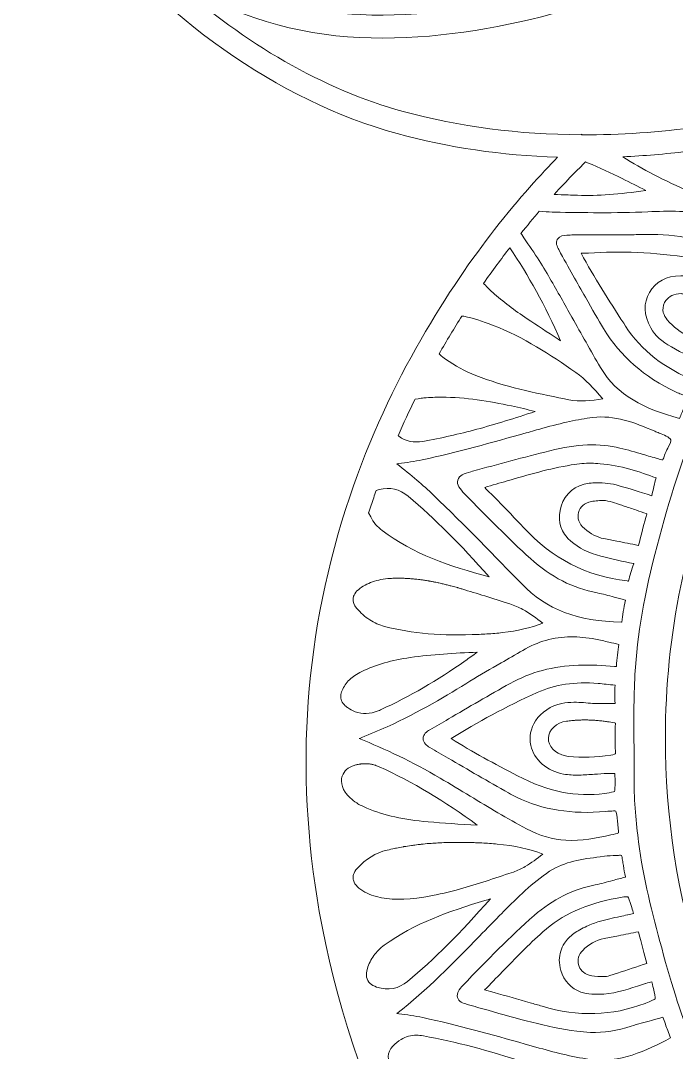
# Model space of a CAD drawing. Extents: x 126 to 8914, y -5970 to -48.
# Drawn here: x 6166 to 6618, y -1812 to -1100 of the extents above; entities that cross this region are included whole.
import ezdxf

# ---------------------------------------------------------------- set-up
doc = ezdxf.new("R2010")
doc.units = 0
doc.header["$MEASUREMENT"] = 0
doc.layers.add('Layer 1', color=7, linetype='Continuous')

# ---------------------------------------------------------------- blocks, each defined once
blk = doc.blocks.new('block 6')
at = {"layer": 'Layer 1', "lineweight": 0}
for points, knots in [([(8858.21, -1015.29), (8804.98, -1065.04), (8743.32, -1092.86), (8679.92, -1095.7), (8596.38, -1099.43), (8514.39, -1071.01), (8452.29, -1045.84), (8430.15, -1036.87), (8407.8, -1027.16), (8386.17, -1017.79), (8377.96, -1014.23), (8369.71, -1010.65), (8361.4, -1007.09), (8410.2, -1007.99), (8465.96, -1006.76), (8552.78, -924.21), (8608.47, -871.26), (8681.86, -797.66), (8665.5, -711.42), (8662.21, -694.04), (8650.78, -652.65), (8599.78, -612.09), (8605.05, -621.92), (8641.55, -692.43), (8609.23, -747.25), (8593.89, -773.27), (8566.47, -791.29), (8509.72, -803.54), (8495.32, -806.64), (8479.55, -809), (8462.5, -810.6), (8531.63, -734.35), (8573.44, -634.19), (8586.8, -512.56), (8601.6, -377.97), (8577.78, -251.79), (8555.19, -169.65), (8550.53, -152.76), (8545.39, -135.8), (8539.9, -119.21), (8535.8, -106.87), (8530.71, -97.41), (8524.71, -90.84), (8524.71, -90.84), (8528.77, -88.46), (8528.77, -88.46), (8527.91, -86.99), (8507.22, -52.31), (8460.27, -49.9), (8429.9, -48.35), (8395.8, -60.81), (8358.9, -86.96), (8333.41, -105.04), (8306.47, -129.76), (8278.33, -160.89), (8226.61, -191.53), (8186.15, -218.95), (8151.02, -247.11), (8098.71, -289.06), (8041.06, -329.19), (7974.05, -338.54), (7917.14, -346.49), (7865.98, -328.74), (7811.81, -309.95), (7783.84, -300.25), (7754.92, -290.21), (7725.21, -284.09), (7638.29, -266.15), (7574.59, -281.57), (7540, -328.62), (7505.41, -281.57), (7441.71, -266.17), (7354.79, -284.09), (7325.08, -290.21), (7296.16, -300.25), (7268.19, -309.95), (7214.02, -328.74), (7162.86, -346.49), (7105.95, -338.54), (7038.94, -329.19), (6981.29, -289.06), (6928.98, -247.11), (6893.85, -218.95), (6853.4, -191.53), (6801.67, -160.89), (6773.53, -129.76), (6746.59, -105.04), (6721.1, -86.96), (6684.2, -60.81), (6650.1, -48.34), (6619.73, -49.9), (6572.78, -52.31), (6552.09, -86.99), (6551.23, -88.46), (6551.23, -88.46), (6555.29, -90.84), (6555.29, -90.84), (6549.29, -97.41), (6544.2, -106.87), (6540.12, -119.21), (6534.6, -135.81), (6529.45, -152.78), (6524.81, -169.65), (6502.22, -251.79), (6478.4, -377.97), (6493.2, -512.56), (6506.56, -634.19), (6548.37, -734.35), (6617.5, -810.6), (6600.45, -809), (6584.68, -806.64), (6570.28, -803.54), (6513.53, -791.29), (6486.11, -773.27), (6470.77, -747.25), (6438.45, -692.43), (6474.95, -621.92), (6480.22, -612.09), (6429.22, -652.65), (6417.79, -694.04), (6414.5, -711.42), (6398.14, -797.66), (6471.53, -871.26), (6527.22, -924.21), (6614.04, -1006.76), (6669.8, -1007.99), (6718.6, -1007.09), (6710.29, -1010.65), (6702.04, -1014.23), (6693.83, -1017.79), (6672.2, -1027.16), (6649.85, -1036.87), (6627.71, -1045.84), (6565.61, -1071.01), (6483.59, -1099.44), (6400.08, -1095.7), (6336.68, -1092.86), (6275.02, -1065.04), (6221.79, -1015.29), (6221.79, -1015.29), (6165.56, -962.7), (6165.56, -962.7), (6165.56, -962.7), (6209.91, -1025.63), (6209.91, -1025.63), (6259.46, -1095.9), (6344.09, -1155.64), (6425.53, -1177.81), (6460.7, -1187.39), (6497.65, -1192.84), (6536.23, -1194.15), (6525.34, -1205.21), (6509.98, -1221.91), (6492.74, -1244.03), (6462.4, -1282.95), (6420.42, -1346.57), (6392.73, -1428.62), (6361.59, -1520.91), (6354.53, -1617.18), (6371.76, -1714.74), (6393.22, -1836.34), (6452.66, -1960.18), (6548.45, -2082.83), (6548.45, -2082.83), (6557.04, -2093.81), (6557.04, -2093.81), (6557.04, -2093.81), (6562.08, -2080.8), (6562.08, -2080.8), (6562.28, -2080.26), (6583.72, -2026.12), (6646.97, -1966), (6658.24, -1955.3), (6671.32, -1943.97), (6686.37, -1932.46), (6684.61, -1962.41), (6683.28, -2025.33), (6694.68, -2105.3), (6703.93, -2170.25), (6719.74, -2232.83), (6741.65, -2291.3), (6769.05, -2364.39), (6806.12, -2431.24), (6851.85, -2490), (6853.74, -2492.77), (6879.32, -2530.81), (6899.18, -2586.87), (6918.01, -2639.98), (6935.42, -2720.7), (6911.56, -2803.61), (6911.56, -2803.61), (6905.31, -2825.39), (6905.31, -2825.39), (6905.31, -2825.39), (6923.77, -2812.24), (6923.77, -2812.24), (6925.33, -2811.13), (6962.61, -2784.27), (6993.85, -2735.29), (7018.49, -2696.64), (7042.96, -2637.53), (7032.58, -2563.6), (7033.17, -2564.35), (7033.72, -2565.04), (7034.23, -2565.72), (7055.9, -2594.87), (7079.45, -2622.28), (7104.19, -2647.18), (7148.9, -2692.2), (7195.06, -2726.33), (7241.41, -2748.67), (7295.37, -2774.66), (7349.82, -2784.7), (7403.33, -2778.49), (7418.55, -2809.06), (7444.02, -2832.77), (7468.69, -2855.76), (7494.89, -2880.15), (7519.63, -2903.18), (7532.73, -2933.46), (7532.73, -2933.46), (7540, -2950.23), (7540, -2950.23), (7540, -2950.23), (7547.27, -2933.46), (7547.27, -2933.46), (7560.37, -2903.18), (7585.11, -2880.15), (7611.31, -2855.76), (7635.98, -2832.77), (7661.45, -2809.06), (7676.67, -2778.49), (7730.18, -2784.7), (7784.63, -2774.66), (7838.59, -2748.67), (7884.94, -2726.33), (7931.12, -2692.2), (7975.81, -2647.18), (8000.55, -2622.28), (8024.1, -2594.88), (8045.77, -2565.74), (8046.28, -2565.06), (8046.83, -2564.35), (8047.42, -2563.6), (8037.04, -2637.53), (8061.51, -2696.64), (8086.15, -2735.29), (8117.39, -2784.27), (8154.67, -2811.13), (8156.23, -2812.24), (8156.23, -2812.24), (8174.69, -2825.39), (8174.69, -2825.39), (8174.69, -2825.39), (8168.44, -2803.61), (8168.44, -2803.61), (8144.58, -2720.7), (8161.99, -2639.98), (8180.82, -2586.87), (8200.7, -2530.77), (8226.28, -2492.73), (8228.15, -2490), (8273.88, -2431.24), (8310.95, -2364.39), (8338.34, -2291.3), (8360.26, -2232.83), (8376.07, -2170.25), (8385.32, -2105.3), (8396.72, -2025.33), (8395.39, -1962.41), (8393.63, -1932.46), (8408.68, -1943.97), (8421.76, -1955.3), (8433.03, -1966), (8496.28, -2026.12), (8517.72, -2080.26), (8517.92, -2080.8), (8517.92, -2080.8), (8522.94, -2093.84), (8522.94, -2093.84), (8522.94, -2093.84), (8531.55, -2082.83), (8531.55, -2082.83), (8627.34, -1960.18), (8686.78, -1836.34), (8708.24, -1714.74), (8725.47, -1617.18), (8718.41, -1520.91), (8687.27, -1428.62), (8659.58, -1346.57), (8617.6, -1282.95), (8587.26, -1244.03), (8570.02, -1221.91), (8554.66, -1205.21), (8543.77, -1194.15), (8582.35, -1192.84), (8619.3, -1187.39), (8654.47, -1177.81), (8735.91, -1155.64), (8820.54, -1095.9), (8870.09, -1025.63), (8870.09, -1025.63), (8914.44, -962.7), (8914.44, -962.7), (8914.44, -962.7), (8858.21, -1015.29), (8858.21, -1015.29)], [0, 0, 0, 0, 1, 1, 1, 2, 2, 2, 3, 3, 3, 4, 4, 4, 5, 5, 5, 6, 6, 6, 7, 7, 7, 8, 8, 8, 9, 9, 9, 10, 10, 10, 11, 11, 11, 12, 12, 12, 13, 13, 13, 14, 14, 14, 15, 15, 15, 16, 16, 16, 17, 17, 17, 18, 18, 18, 19, 19, 19, 20, 20, 20, 21, 21, 21, 22, 22, 22, 23, 23, 23, 24, 24, 24, 25, 25, 25, 26, 26, 26, 27, 27, 27, 28, 28, 28, 29, 29, 29, 30, 30, 30, 31, 31, 31, 32, 32, 32, 33, 33, 33, 34, 34, 34, 35, 35, 35, 36, 36, 36, 37, 37, 37, 38, 38, 38, 39, 39, 39, 40, 40, 40, 41, 41, 41, 42, 42, 42, 43, 43, 43, 44, 44, 44, 45, 45, 45, 46, 46, 46, 47, 47, 47, 48, 48, 48, 49, 49, 49, 50, 50, 50, 51, 51, 51, 52, 52, 52, 53, 53, 53, 54, 54, 54, 55, 55, 55, 56, 56, 56, 57, 57, 57, 58, 58, 58, 59, 59, 59, 60, 60, 60, 61, 61, 61, 62, 62, 62, 63, 63, 63, 64, 64, 64, 65, 65, 65, 66, 66, 66, 67, 67, 67, 68, 68, 68, 69, 69, 69, 70, 70, 70, 71, 71, 71, 72, 72, 72, 73, 73, 73, 74, 74, 74, 75, 75, 75, 76, 76, 76, 77, 77, 77, 78, 78, 78, 79, 79, 79, 80, 80, 80, 81, 81, 81, 82, 82, 82, 83, 83, 83, 84, 84, 84, 85, 85, 85, 86, 86, 86, 87, 87, 87, 88, 88, 88, 89, 89, 89, 90, 90, 90, 91, 91, 91, 92, 92, 92, 93, 93, 93, 94, 94, 94, 95, 95, 95, 96, 96, 96, 97, 97, 97, 98, 98, 98, 99, 99, 99, 100, 100, 100, 101, 101, 101, 102, 102, 102, 102]), ([(6429.68, -1162.55), (6374.97, -1147.64), (6318.74, -1115.03), (6273.63, -1073.67), (6313.41, -1096.67), (6355.96, -1109.57), (6399.38, -1111.52), (6485.95, -1115.38), (6570.07, -1086.29), (6633.66, -1060.5), (6655.98, -1051.46), (6678.41, -1041.73), (6700.13, -1032.31), (6749.96, -1010.7), (6801.5, -988.33), (6854.32, -973.25), (6945.93, -947.03), (7033.32, -945.94), (7107.03, -970.1), (7182.91, -994.95), (7249.23, -1048.88), (7288.97, -1118.09), (7296.98, -1132), (7303.81, -1146.34), (7309.5, -1161.16), (7310.23, -1163.12), (7310.96, -1165.09), (7311.69, -1167.05), (7323.43, -1199.64), (7329.72, -1234.55), (7330.65, -1272.3), (7322.88, -1254.25), (7314.21, -1238.69), (7304.72, -1225.79), (7295.13, -1212.78), (7285.71, -1200.72), (7276.18, -1189.62), (7275.95, -1189.34), (7275.71, -1189.05), (7275.47, -1188.78), (7235.36, -1142.31), (7193.01, -1112.9), (7126.28, -1101.8), (7106.95, -1098.59), (7085.69, -1096.94), (7062.02, -1096.94), (7000.05, -1096.94), (6921.54, -1108.21), (6817.65, -1131.92), (6817.65, -1131.92), (6817.63, -1131.91), (6817.63, -1131.91), (6817.63, -1131.91), (6817.61, -1131.92), (6817.61, -1131.92), (6786.9, -1138.94), (6753.96, -1147.04), (6718.58, -1156.25), (6660.76, -1171.31), (6605.51, -1178.78), (6553.27, -1178.62), (6553.27, -1178.62), (6553.26, -1178.62), (6553.26, -1178.62), (6553.26, -1178.62), (6552.93, -1178.23), (6552.93, -1178.23), (6552.85, -1178.27), (6552.69, -1178.41), (6552.45, -1178.62), (6509.39, -1178.45), (6468.4, -1173.08), (6429.68, -1162.55)], [0, 0, 0, 0, 1, 1, 1, 2, 2, 2, 3, 3, 3, 4, 4, 4, 5, 5, 5, 6, 6, 6, 7, 7, 7, 8, 8, 8, 9, 9, 9, 10, 10, 10, 11, 11, 11, 12, 12, 12, 13, 13, 13, 14, 14, 14, 15, 15, 15, 16, 16, 16, 17, 17, 17, 18, 18, 18, 19, 19, 19, 20, 20, 20, 21, 21, 21, 22, 22, 22, 23, 23, 23, 24, 24, 24, 24]), ([(6688.21, -1911.26), (6688.21, -1911.26), (6687.87, -1910.77), (6687.87, -1910.77), (6683.09, -1903.94), (6678.27, -1896.12), (6672.66, -1886.19), (6669.1, -1879.87), (6665.4, -1873.51), (6661.82, -1867.35), (6650.56, -1848.02), (6638.93, -1828.03), (6630.18, -1807.03), (6622.21, -1787.95), (6615.41, -1767.25), (6608.09, -1739.88), (6601.79, -1716.29), (6595.27, -1691.91), (6592.15, -1666.68), (6590.59, -1653.99), (6589, -1638.99), (6589.08, -1623.97), (6589.13, -1616.14), (6589.07, -1608.17), (6589, -1600.48), (6588.88, -1584.3), (6588.73, -1567.59), (6589.65, -1551.2), (6591.17, -1523.8), (6596.06, -1495.53), (6605.02, -1462.24), (6613.66, -1430.11), (6621.86, -1401.25), (6634.66, -1373.66), (6640.46, -1361.09), (6647.46, -1348.84), (6654.24, -1337), (6657.7, -1330.92), (6661.28, -1324.63), (6664.68, -1318.36), (6685.39, -1280.17), (6712.46, -1244.99), (6747.44, -1210.87), (6747.44, -1210.87), (6751.1, -1207.29), (6751.1, -1207.29), (6764.63, -1194.05), (6778.56, -1180.44), (6793.43, -1168.33), (6784.7, -1184.05), (6777.28, -1200.89), (6771.3, -1218.54), (6771.3, -1218.54), (6766.94, -1222.83), (6766.94, -1222.83), (6718.06, -1270.91), (6679.63, -1327.1), (6652.72, -1389.85), (6624.89, -1454.72), (6610.74, -1523.63), (6610.66, -1594.66), (6610.51, -1704.15), (6643.92, -1809.05), (6707.27, -1898.03), (6700.79, -1902.32), (6694.44, -1906.74), (6688.21, -1911.26)], [0, 0, 0, 0, 1, 1, 1, 2, 2, 2, 3, 3, 3, 4, 4, 4, 5, 5, 5, 6, 6, 6, 7, 7, 7, 8, 8, 8, 9, 9, 9, 10, 10, 10, 11, 11, 11, 12, 12, 12, 13, 13, 13, 14, 14, 14, 15, 15, 15, 16, 16, 16, 17, 17, 17, 18, 18, 18, 19, 19, 19, 20, 20, 20, 21, 21, 21, 22, 22, 22, 22]), ([(6647.64, -1223.12), (6646.75, -1222.94), (6645.88, -1222.77), (6644.99, -1222.6), (6639.09, -1221.44), (6633.52, -1220.36), (6628.31, -1218.15), (6609.68, -1210.25), (6594.62, -1202.46), (6581.32, -1193.83), (6595.82, -1193.15), (6610.55, -1191.93), (6625.46, -1190.16), (6625.46, -1190.16), (6627.01, -1191.84), (6627.01, -1191.84), (6630.4, -1195.51), (6634.8, -1200.4), (6638.77, -1205.64), (6642.7, -1210.85), (6645.13, -1216.8), (6647.64, -1223.12)], [0, 0, 0, 0, 1, 1, 1, 2, 2, 2, 3, 3, 3, 4, 4, 4, 5, 5, 5, 6, 6, 6, 7, 7, 7, 7]), ([(6555.55, -1197.36), (6555.55, -1197.36), (6556.88, -1197.9), (6556.88, -1197.9), (6565.21, -1201.23), (6573.3, -1205.15), (6580.88, -1208.89), (6586.28, -1211.55), (6591.74, -1214.33), (6597.04, -1217.02), (6578.84, -1219.81), (6564.05, -1220.84), (6550.03, -1220.36), (6547.85, -1220.28), (6545.64, -1220.24), (6543.46, -1220.17), (6540.29, -1220.09), (6537.07, -1220), (6533.85, -1219.86), (6542.89, -1209.88), (6550.39, -1202.35), (6555.55, -1197.36)], [0, 0, 0, 0, 1, 1, 1, 2, 2, 2, 3, 3, 3, 4, 4, 4, 5, 5, 5, 6, 6, 6, 7, 7, 7, 7]), ([(6523.63, -1231.46), (6523.63, -1231.46), (6526, -1231.62), (6526, -1231.62), (6529.13, -1231.84), (6531.87, -1231.97), (6534.39, -1232.01), (6553.42, -1232.44), (6575.93, -1232.74), (6598.56, -1231.78), (6612.79, -1231.16), (6627.99, -1230.99), (6642.63, -1233.74), (6652.13, -1235.53), (6661.06, -1240.26), (6670.71, -1248.64), (6672.85, -1250.49), (6674.97, -1252.37), (6677.08, -1254.25), (6679.66, -1256.58), (6682.33, -1258.97), (6685.02, -1261.27), (6685.2, -1261.41), (6685.31, -1261.52), (6685.4, -1261.62), (6685.33, -1261.79), (6685.18, -1262.06), (6684.93, -1262.45), (6683.73, -1264.45), (6682.22, -1266.25), (6680.62, -1268.17), (6679.1, -1270.01), (6677.54, -1271.89), (6676.18, -1274.01), (6673.39, -1272.08), (6670.35, -1270.04), (6666.88, -1267.79), (6646.21, -1254.35), (6626.08, -1247.7), (6605.34, -1247.46), (6600.38, -1247.4), (6595.35, -1247.48), (6590.49, -1247.56), (6586.98, -1247.61), (6583.46, -1247.67), (6579.95, -1247.67), (6574.52, -1247.69), (6569.07, -1247.65), (6563.64, -1247.62), (6558.91, -1247.59), (6554.19, -1247.57), (6549.46, -1247.57), (6547.91, -1247.57), (6546.39, -1247.69), (6544.92, -1247.8), (6544.13, -1247.84), (6543.35, -1247.91), (6542.56, -1247.94), (6540.93, -1248.02), (6537.52, -1248.19), (6536.05, -1250.84), (6534.75, -1253.16), (6535.81, -1255.7), (6537, -1257.86), (6544.13, -1270.72), (6549.97, -1281.18), (6555.41, -1290.79), (6560.41, -1299.59), (6564.29, -1306.27), (6568.04, -1312.44), (6579.57, -1331.46), (6595.95, -1345.8), (6618.1, -1356.31), (6619.24, -1356.85), (6620.44, -1357.27), (6621.61, -1357.7), (6623.53, -1358.38), (6626.14, -1359.33), (6626.57, -1360.35), (6626.87, -1361.06), (6625.63, -1363.18), (6624.82, -1364.57), (6624.05, -1365.93), (6623.24, -1367.33), (6622.7, -1368.85), (6622.29, -1370), (6621.77, -1371.14), (6621.22, -1372.36), (6620.9, -1373.06), (6620.6, -1373.74), (6620.3, -1374.43), (6596.01, -1367.63), (6577.45, -1358.97), (6565.83, -1339.2), (6559.1, -1327.75), (6552.51, -1315.97), (6546.14, -1304.59), (6541.2, -1295.78), (6536.1, -1286.66), (6530.95, -1277.76), (6525.7, -1268.63), (6519.51, -1259.02), (6511.47, -1247.51), (6511.47, -1247.51), (6510.93, -1246.75), (6510.93, -1246.75), (6515.33, -1241.27), (6519.59, -1236.16), (6523.63, -1231.46)], [0, 0, 0, 0, 1, 1, 1, 2, 2, 2, 3, 3, 3, 4, 4, 4, 5, 5, 5, 6, 6, 6, 7, 7, 7, 8, 8, 8, 9, 9, 9, 10, 10, 10, 11, 11, 11, 12, 12, 12, 13, 13, 13, 14, 14, 14, 15, 15, 15, 16, 16, 16, 17, 17, 17, 18, 18, 18, 19, 19, 19, 20, 20, 20, 21, 21, 21, 22, 22, 22, 23, 23, 23, 24, 24, 24, 25, 25, 25, 26, 26, 26, 27, 27, 27, 28, 28, 28, 29, 29, 29, 30, 30, 30, 31, 31, 31, 32, 32, 32, 33, 33, 33, 34, 34, 34, 35, 35, 35, 36, 36, 36, 36]), ([(6503.17, -1256.61), (6516.12, -1275.53), (6527.68, -1296.61), (6538.35, -1320.9), (6538.35, -1320.9), (6536.53, -1319.68), (6536.53, -1319.68), (6529.28, -1314.85), (6522.26, -1310.18), (6515.22, -1305.56), (6506.51, -1299.86), (6498.5, -1293.77), (6491.43, -1287.45), (6489.53, -1285.76), (6487.63, -1283.87), (6485.63, -1281.72), (6485.63, -1281.72), (6485.16, -1281.21), (6485.16, -1281.21), (6491.29, -1272.41), (6497.33, -1264.2), (6503.17, -1256.61)], [0, 0, 0, 0, 1, 1, 1, 2, 2, 2, 3, 3, 3, 4, 4, 4, 5, 5, 5, 6, 6, 6, 7, 7, 7, 7]), ([(6637.5, -1280.36), (6632.5, -1277.3), (6627.04, -1275.81), (6621.25, -1275.93), (6611.24, -1276.13), (6603.98, -1280.01), (6599.62, -1287.5), (6595.35, -1294.86), (6595.7, -1302.85), (6600.65, -1311.94), (6603.55, -1317.26), (6608.06, -1321.44), (6614.87, -1325.09), (6622.2, -1329.07), (6630.1, -1333.29), (6638.17, -1337.39), (6638.26, -1337.46), (6638.37, -1337.5), (6638.45, -1337.55), (6638.42, -1337.6), (6638.39, -1337.65), (6638.36, -1337.69), (6637.36, -1339.21), (6636.43, -1340.78), (6635.53, -1342.33), (6635.05, -1343.15), (6634.58, -1343.99), (6634.12, -1344.82), (6633.8, -1345.39), (6633.48, -1345.94), (6633.18, -1346.49), (6632.8, -1347.19), (6632.42, -1347.89), (6632.06, -1348.57), (6632.04, -1348.62), (6632.01, -1348.65), (6632, -1348.69), (6631.88, -1348.66), (6631.76, -1348.62), (6631.62, -1348.55), (6609.87, -1339.89), (6594.04, -1327.55), (6583.21, -1310.81), (6583.21, -1310.81), (6581.89, -1308.76), (6581.89, -1308.76), (6571.8, -1293.15), (6561.36, -1277.02), (6552.48, -1260.36), (6553.54, -1260.38), (6554.6, -1260.38), (6555.67, -1260.36), (6555.67, -1260.36), (6557.37, -1260.36), (6557.37, -1260.36), (6557.37, -1260.36), (6557.61, -1260.35), (6557.61, -1260.35), (6579.41, -1258.7), (6602.52, -1259.73), (6628.23, -1263.53), (6637.22, -1264.86), (6645.5, -1268.26), (6652.8, -1273.66), (6657.62, -1277.22), (6662.71, -1280.55), (6667.61, -1283.78), (6667.61, -1283.78), (6668.69, -1284.49), (6668.69, -1284.49), (6668.8, -1284.57), (6668.88, -1284.63), (6668.96, -1284.68), (6668.94, -1284.71), (6668.91, -1284.76), (6668.88, -1284.81), (6667.15, -1287.23), (6665.79, -1289.82), (6664.46, -1292.32), (6663.94, -1293.34), (6663.4, -1294.35), (6662.85, -1295.33), (6662.67, -1295.67), (6662.52, -1295.89), (6662.4, -1296.06), (6662.02, -1295.86), (6661.55, -1295.54), (6661.15, -1295.29), (6651.72, -1289.19), (6644.44, -1284.58), (6637.5, -1280.36)], [0, 0, 0, 0, 1, 1, 1, 2, 2, 2, 3, 3, 3, 4, 4, 4, 5, 5, 5, 6, 6, 6, 7, 7, 7, 8, 8, 8, 9, 9, 9, 10, 10, 10, 11, 11, 11, 12, 12, 12, 13, 13, 13, 14, 14, 14, 15, 15, 15, 16, 16, 16, 17, 17, 17, 18, 18, 18, 19, 19, 19, 20, 20, 20, 21, 21, 21, 22, 22, 22, 23, 23, 23, 24, 24, 24, 25, 25, 25, 26, 26, 26, 27, 27, 27, 28, 28, 28, 29, 29, 29, 30, 30, 30, 30]), ([(6656.1, -1307.35), (6656.09, -1307.38), (6656.07, -1307.39), (6656.06, -1307.43), (6652.54, -1313.44), (6649.12, -1319.43), (6645.36, -1326.04), (6632.11, -1321.17), (6620.46, -1316.23), (6611.92, -1306.29), (6609.69, -1303.68), (6607.57, -1299.51), (6610.15, -1294.4), (6610.39, -1293.91), (6610.66, -1293.46), (6610.96, -1293.04), (6613.03, -1290.09), (6616.47, -1288.57), (6621.6, -1288.29), (6621.91, -1288.32), (6622.23, -1288.37), (6622.55, -1288.42), (6627.88, -1289.05), (6632.69, -1291.72), (6637.76, -1294.57), (6638.91, -1295.22), (6640.07, -1295.87), (6641.22, -1296.5), (6644.77, -1298.42), (6647.92, -1300.92), (6651.24, -1303.56), (6652.75, -1304.77), (6654.27, -1305.97), (6655.82, -1307.13), (6655.93, -1307.21), (6656.03, -1307.28), (6656.1, -1307.35)], [0, 0, 0, 0, 1, 1, 1, 2, 2, 2, 3, 3, 3, 4, 4, 4, 5, 5, 5, 6, 6, 6, 7, 7, 7, 8, 8, 8, 9, 9, 9, 10, 10, 10, 11, 11, 11, 12, 12, 12, 12]), ([(6470.2, -1303.71), (6470.2, -1303.71), (6471.5, -1303.93), (6471.5, -1303.93), (6478.08, -1305.08), (6484.29, -1307.35), (6491.71, -1310.18), (6512.77, -1318.22), (6531.43, -1330.62), (6548.72, -1342.6), (6555.68, -1347.43), (6561.28, -1353.82), (6567.2, -1360.6), (6567.28, -1360.69), (6567.36, -1360.77), (6567.44, -1360.87), (6559.54, -1362.13), (6551.55, -1362.99), (6544, -1361.47), (6544, -1361.47), (6540.99, -1360.87), (6540.99, -1360.87), (6520.59, -1356.77), (6499.5, -1352.53), (6479.84, -1344.8), (6472.32, -1341.84), (6465.28, -1338.06), (6458.93, -1333.55), (6457.58, -1332.6), (6456.25, -1331.52), (6454.99, -1330.36), (6454.99, -1330.36), (6454.45, -1329.87), (6454.45, -1329.87), (6459.66, -1320.74), (6464.91, -1312), (6470.2, -1303.71)], [0, 0, 0, 0, 1, 1, 1, 2, 2, 2, 3, 3, 3, 4, 4, 4, 5, 5, 5, 6, 6, 6, 7, 7, 7, 8, 8, 8, 9, 9, 9, 10, 10, 10, 11, 11, 11, 12, 12, 12, 12]), ([(6437.83, -1361.15), (6437.83, -1361.15), (6440.08, -1360.79), (6440.08, -1360.79), (6441.52, -1360.55), (6442.78, -1360.38), (6443.97, -1360.28), (6448.06, -1359.92), (6452.11, -1359.74), (6456.14, -1359.74), (6472.89, -1359.74), (6489.13, -1362.61), (6504.41, -1365.82), (6509.85, -1366.96), (6515.36, -1368.28), (6520.71, -1369.56), (6506.85, -1374.29), (6493.61, -1378.36), (6480.44, -1381.92), (6468.54, -1385.15), (6455.97, -1387.95), (6443.1, -1390.26), (6436.91, -1391.39), (6431.53, -1390.23), (6426.62, -1386.73), (6426.62, -1386.73), (6426.07, -1386.35), (6426.07, -1386.35), (6429.87, -1377.69), (6433.79, -1369.29), (6437.83, -1361.15)], [0, 0, 0, 0, 1, 1, 1, 2, 2, 2, 3, 3, 3, 4, 4, 4, 5, 5, 5, 6, 6, 6, 7, 7, 7, 8, 8, 8, 9, 9, 9, 10, 10, 10, 10]), ([(6426.38, -1405.62), (6432.05, -1404.83), (6437.42, -1404.08), (6442.74, -1402.94), (6466.94, -1397.81), (6491.1, -1391.01), (6514.44, -1384.42), (6518.34, -1383.33), (6522.23, -1382.24), (6526.13, -1381.15), (6539.39, -1377.43), (6550.3, -1375.1), (6560.45, -1373.8), (6575.52, -1371.87), (6589.32, -1377.19), (6603.31, -1383.27), (6604.29, -1383.71), (6605.37, -1384.12), (6606.45, -1384.55), (6609.68, -1385.8), (6613.33, -1387.24), (6614.36, -1389.08), (6614.87, -1390.01), (6613.33, -1392.97), (6612.34, -1394.92), (6611.51, -1396.48), (6610.69, -1398.11), (6610.12, -1399.75), (6609.75, -1400.87), (6609.25, -1402.31), (6608.92, -1403.01), (6608.14, -1402.91), (6606.62, -1402.5), (6605.48, -1402.18), (6602.08, -1401.26), (6598.61, -1400.25), (6595.27, -1399.27), (6590.06, -1397.73), (6584.68, -1396.17), (6579.28, -1394.85), (6565.08, -1391.42), (6549.68, -1392.02), (6530.78, -1396.75), (6512.99, -1401.22), (6494.99, -1406.11), (6477.59, -1410.81), (6477.59, -1410.81), (6476.25, -1411.19), (6476.25, -1411.19), (6471.86, -1412.38), (6468.17, -1413.63), (6467.26, -1416.94), (6466.35, -1420.23), (6468.89, -1423.16), (6472.02, -1426.39), (6487.74, -1442.56), (6502.02, -1457.1), (6517.5, -1471.09), (6531.67, -1483.9), (6546.77, -1491.67), (6563.66, -1494.85), (6567.54, -1495.58), (6571.48, -1496.69), (6575.29, -1497.75), (6577.73, -1498.43), (6580.25, -1499.12), (6582.78, -1499.74), (6582.88, -1499.77), (6582.96, -1499.79), (6583.03, -1499.82), (6583.03, -1499.84), (6583.03, -1499.85), (6583.02, -1499.88), (6581.96, -1505.42), (6581.12, -1510.36), (6580.47, -1514.97), (6580.47, -1514.97), (6580.28, -1514.97), (6580.28, -1514.97), (6550.28, -1514.57), (6528.41, -1506.22), (6511.44, -1488.66), (6493.61, -1470.22), (6472.42, -1448.5), (6450.41, -1427.24), (6443.39, -1420.47), (6435.39, -1413.64), (6425.26, -1405.78), (6425.64, -1405.73), (6426, -1405.67), (6426.38, -1405.62)], [0, 0, 0, 0, 1, 1, 1, 2, 2, 2, 3, 3, 3, 4, 4, 4, 5, 5, 5, 6, 6, 6, 7, 7, 7, 8, 8, 8, 9, 9, 9, 10, 10, 10, 11, 11, 11, 12, 12, 12, 13, 13, 13, 14, 14, 14, 15, 15, 15, 16, 16, 16, 17, 17, 17, 18, 18, 18, 19, 19, 19, 20, 20, 20, 21, 21, 21, 22, 22, 22, 23, 23, 23, 24, 24, 24, 25, 25, 25, 26, 26, 26, 27, 27, 27, 28, 28, 28, 29, 29, 29, 30, 30, 30, 30]), ([(6578.63, -1420.85), (6573.49, -1419.37), (6568.31, -1418.69), (6563.17, -1418.8), (6561.46, -1418.85), (6559.75, -1418.98), (6558.06, -1419.2), (6548.18, -1420.47), (6541.5, -1425.93), (6538.74, -1434.98), (6536.21, -1443.26), (6537.64, -1450.67), (6542.83, -1456.61), (6543.56, -1457.46), (6544.38, -1458.28), (6545.28, -1459.06), (6550.79, -1463.92), (6557.63, -1467.32), (6566.16, -1469.47), (6573.81, -1471.41), (6581.36, -1473.13), (6588.61, -1474.62), (6588.67, -1474.64), (6588.73, -1474.65), (6588.8, -1474.67), (6588.8, -1474.68), (6588.78, -1474.71), (6588.78, -1474.75), (6587.28, -1478.99), (6586.14, -1482.8), (6585.27, -1486.41), (6585.23, -1486.52), (6585.22, -1486.62), (6585.19, -1486.7), (6584.98, -1486.68), (6584.66, -1486.67), (6584.19, -1486.6), (6555.92, -1483.25), (6532.57, -1471.2), (6512.8, -1449.78), (6506.96, -1443.45), (6500.82, -1437.2), (6494.9, -1431.15), (6491.89, -1428.1), (6488.9, -1425.04), (6485.92, -1421.97), (6491.14, -1420.53), (6496.38, -1418.99), (6501.48, -1417.52), (6515.81, -1413.34), (6530.62, -1409.02), (6545.57, -1406.54), (6551.09, -1405.62), (6555.32, -1405.24), (6559.34, -1405.33), (6561.44, -1405.36), (6563.52, -1405.48), (6565.56, -1405.65), (6579.9, -1406.84), (6593.02, -1411.22), (6604.2, -1415.51), (6603.26, -1419.07), (6602.14, -1423.44), (6601.3, -1427.75), (6592.25, -1424.88), (6585.25, -1422.75), (6578.63, -1420.85)], [0, 0, 0, 0, 1, 1, 1, 2, 2, 2, 3, 3, 3, 4, 4, 4, 5, 5, 5, 6, 6, 6, 7, 7, 7, 8, 8, 8, 9, 9, 9, 10, 10, 10, 11, 11, 11, 12, 12, 12, 13, 13, 13, 14, 14, 14, 15, 15, 15, 16, 16, 16, 17, 17, 17, 18, 18, 18, 19, 19, 19, 20, 20, 20, 21, 21, 21, 22, 22, 22, 22]), ([(6407.5, -1434.35), (6408.67, -1430.88), (6409.86, -1427.46), (6411.08, -1424.06), (6411.08, -1424.06), (6413.18, -1423.51), (6413.18, -1423.51), (6420.57, -1421.57), (6427.1, -1423.09), (6433.13, -1428.16), (6451.43, -1443.58), (6469.22, -1461.29), (6488.97, -1483.82), (6461.48, -1476.34), (6436.78, -1468), (6415.19, -1451.81), (6411.77, -1449.23), (6409.16, -1446.16), (6407.21, -1442.41), (6407.21, -1442.41), (6405.77, -1439.64), (6405.77, -1439.64), (6406.34, -1437.88), (6406.91, -1436.11), (6407.5, -1434.35)], [0, 0, 0, 0, 1, 1, 1, 2, 2, 2, 3, 3, 3, 4, 4, 4, 5, 5, 5, 6, 6, 6, 7, 7, 7, 8, 8, 8, 8]), ([(6597.95, -1440.27), (6597.95, -1440.3), (6597.93, -1440.35), (6597.91, -1440.41), (6596, -1446.84), (6594.31, -1453.44), (6592.67, -1459.8), (6592.67, -1459.8), (6592.17, -1461.78), (6592.17, -1461.78), (6592.14, -1461.92), (6592.1, -1462.03), (6592.07, -1462.13), (6592.03, -1462.13), (6591.98, -1462.11), (6591.91, -1462.1), (6586.99, -1460.99), (6581.97, -1460.04), (6577.11, -1459.12), (6574.14, -1458.55), (6571.15, -1457.98), (6568.19, -1457.38), (6563.45, -1456.42), (6559.05, -1454.14), (6554.73, -1450.4), (6550.92, -1447.08), (6549.6, -1443.43), (6550.73, -1439.26), (6551.79, -1435.31), (6554.6, -1432.94), (6559.59, -1431.77), (6560.97, -1431.45), (6562.46, -1431.33), (6564.04, -1431.2), (6564.77, -1431.14), (6565.51, -1431.07), (6566.24, -1430.98), (6570.48, -1430.85), (6574.53, -1432.26), (6578.81, -1433.75), (6579.96, -1434.14), (6581.12, -1434.55), (6582.29, -1434.92), (6585.06, -1435.81), (6587.88, -1436.79), (6590.6, -1437.74), (6592.9, -1438.54), (6595.18, -1439.34), (6597.49, -1440.09), (6597.68, -1440.16), (6597.84, -1440.22), (6597.95, -1440.27)], [0, 0, 0, 0, 1, 1, 1, 2, 2, 2, 3, 3, 3, 4, 4, 4, 5, 5, 5, 6, 6, 6, 7, 7, 7, 8, 8, 8, 9, 9, 9, 10, 10, 10, 11, 11, 11, 12, 12, 12, 13, 13, 13, 14, 14, 14, 15, 15, 15, 16, 16, 16, 17, 17, 17, 17]), ([(6395.04, -1498.85), (6395.12, -1498.02), (6395.34, -1497.18), (6395.71, -1496.37), (6396.32, -1495.02), (6397.34, -1493.77), (6398.71, -1492.65), (6401.6, -1490.29), (6404.86, -1488.47), (6408.51, -1487.19), (6412.19, -1485.89), (6416.25, -1485.11), (6420.81, -1484.85), (6421.87, -1484.78), (6422.93, -1484.75), (6423.99, -1484.72), (6424.36, -1484.72), (6424.72, -1484.7), (6425.09, -1484.7), (6425.77, -1484.69), (6426.46, -1484.69), (6427.14, -1484.69), (6427.62, -1484.7), (6428.08, -1484.7), (6428.55, -1484.72), (6429.17, -1484.72), (6429.79, -1484.73), (6430.39, -1484.77), (6430.86, -1484.78), (6431.32, -1484.8), (6431.78, -1484.83), (6432.4, -1484.85), (6433.02, -1484.89), (6433.63, -1484.92), (6434.08, -1484.96), (6434.52, -1484.99), (6434.96, -1485.02), (6435.6, -1485.07), (6436.23, -1485.13), (6436.86, -1485.19), (6437.29, -1485.23), (6437.7, -1485.26), (6438.11, -1485.3), (6438.79, -1485.38), (6439.48, -1485.46), (6440.14, -1485.54), (6440.5, -1485.57), (6440.87, -1485.62), (6441.22, -1485.67), (6442.04, -1485.76), (6442.86, -1485.89), (6443.67, -1486), (6443.88, -1486.03), (6444.08, -1486.06), (6444.29, -1486.1), (6445.3, -1486.25), (6446.31, -1486.41), (6447.33, -1486.59), (6447.53, -1486.62), (6447.75, -1486.67), (6447.96, -1486.71), (6448.75, -1486.84), (6449.53, -1486.98), (6450.29, -1487.14), (6450.62, -1487.2), (6450.95, -1487.27), (6451.28, -1487.33), (6451.93, -1487.47), (6452.58, -1487.6), (6453.22, -1487.73), (6453.56, -1487.81), (6453.93, -1487.88), (6454.28, -1487.96), (6454.88, -1488.11), (6455.48, -1488.23), (6456.06, -1488.38), (6456.43, -1488.45), (6456.79, -1488.53), (6457.16, -1488.63), (6457.74, -1488.76), (6458.31, -1488.9), (6458.88, -1489.04), (6459.23, -1489.12), (6459.58, -1489.21), (6459.93, -1489.29), (6460.5, -1489.45), (6461.07, -1489.59), (6461.64, -1489.74), (6461.97, -1489.83), (6462.29, -1489.91), (6462.62, -1489.99), (6463.19, -1490.15), (6463.76, -1490.31), (6464.33, -1490.46), (6464.33, -1490.46), (6465.23, -1490.7), (6465.23, -1490.7), (6465.85, -1490.88), (6466.47, -1491.05), (6467.07, -1491.22), (6467.29, -1491.29), (6467.51, -1491.35), (6467.73, -1491.41), (6468.55, -1491.65), (6469.36, -1491.89), (6470.17, -1492.13), (6480.71, -1495.26), (6491.02, -1498.49), (6503.27, -1502.4), (6506.4, -1503.4), (6509.36, -1504.73), (6512.21, -1506.29), (6516.98, -1508.92), (6521.44, -1512.21), (6525.97, -1515.73), (6517.56, -1518.91), (6508.62, -1521.02), (6498.24, -1522.25), (6494.78, -1522.66), (6491.16, -1522.98), (6487.33, -1523.2), (6485.56, -1523.3), (6483.81, -1523.39), (6482.09, -1523.47), (6456.22, -1524.63), (6435.91, -1522.9), (6416.82, -1517.96), (6413.18, -1517.01), (6409.76, -1515.51), (6406.55, -1513.4), (6403.34, -1511.31), (6400.31, -1508.62), (6397.45, -1505.33), (6395.69, -1503.29), (6394.85, -1501.05), (6395.04, -1498.85)], [0, 0, 0, 0, 1, 1, 1, 2, 2, 2, 3, 3, 3, 4, 4, 4, 5, 5, 5, 6, 6, 6, 7, 7, 7, 8, 8, 8, 9, 9, 9, 10, 10, 10, 11, 11, 11, 12, 12, 12, 13, 13, 13, 14, 14, 14, 15, 15, 15, 16, 16, 16, 17, 17, 17, 18, 18, 18, 19, 19, 19, 20, 20, 20, 21, 21, 21, 22, 22, 22, 23, 23, 23, 24, 24, 24, 25, 25, 25, 26, 26, 26, 27, 27, 27, 28, 28, 28, 29, 29, 29, 30, 30, 30, 31, 31, 31, 32, 32, 32, 33, 33, 33, 34, 34, 34, 35, 35, 35, 36, 36, 36, 37, 37, 37, 38, 38, 38, 39, 39, 39, 40, 40, 40, 41, 41, 41, 42, 42, 42, 43, 43, 43, 44, 44, 44, 45, 45, 45, 45]), ([(6575.61, -1545.55), (6567.49, -1544.98), (6559.08, -1544.38), (6550.69, -1544.68), (6533.28, -1545.31), (6517.37, -1549.57), (6503.43, -1557.36), (6489.13, -1565.35), (6474.76, -1573.74), (6460.86, -1581.87), (6456.56, -1584.37), (6452.27, -1586.88), (6447.96, -1589.38), (6445.98, -1590.52), (6443.37, -1592.39), (6443.37, -1595.42), (6443.37, -1598.44), (6446.01, -1600.34), (6448.01, -1601.49), (6452.22, -1603.95), (6456.43, -1606.4), (6460.64, -1608.85), (6474.27, -1616.82), (6488.36, -1625.03), (6502.35, -1632.92), (6504.19, -1633.94), (6506.05, -1634.91), (6507.94, -1635.81), (6525.89, -1644.53), (6546.06, -1647.78), (6569.52, -1645.72), (6571.43, -1645.55), (6573.39, -1645.37), (6574.74, -1645.36), (6575.55, -1645.34), (6576.15, -1645.37), (6576.39, -1645.5), (6576.88, -1646.09), (6577.26, -1649.28), (6577.62, -1652.35), (6577.68, -1652.86), (6577.73, -1653.37), (6577.78, -1653.87), (6577.81, -1654.35), (6577.86, -1654.81), (6577.91, -1655.28), (6578.08, -1656.93), (6578.27, -1658.62), (6578.29, -1659.68), (6578.29, -1660.03), (6578.27, -1660.32), (6578.22, -1660.51), (6577.57, -1660.9), (6575.28, -1661.39), (6573, -1661.9), (6563.17, -1664.04), (6552.67, -1666.08), (6541.94, -1665.59), (6533, -1665.18), (6524.07, -1662.56), (6514.67, -1657.59), (6501.48, -1650.63), (6488.5, -1642.76), (6475.95, -1635.15), (6469.17, -1631.05), (6462.16, -1626.79), (6455.19, -1622.72), (6435.8, -1611.42), (6417.46, -1602.48), (6399.2, -1595.43), (6399.81, -1595.19), (6400.41, -1594.94), (6401.03, -1594.69), (6406.79, -1592.3), (6412.76, -1589.83), (6418.53, -1587.23), (6440.44, -1577.34), (6460.59, -1565.24), (6475.69, -1555.83), (6482.74, -1551.42), (6490.1, -1547.23), (6497.22, -1543.18), (6502.14, -1540.38), (6507.26, -1537.46), (6512.23, -1534.5), (6522.47, -1528.41), (6533.41, -1525.32), (6545.38, -1525.16), (6550.81, -1525.1), (6556.46, -1525.64), (6562.35, -1526.78), (6565.43, -1527.38), (6568.58, -1528.11), (6571.62, -1528.8), (6573.93, -1529.33), (6576.23, -1529.85), (6578.54, -1530.34), (6577.94, -1535.12), (6577.37, -1540.14), (6576.8, -1545.65), (6576.69, -1545.63), (6576.59, -1545.63), (6576.5, -1545.62), (6576.5, -1545.62), (6575.61, -1545.55), (6575.61, -1545.55)], [0, 0, 0, 0, 1, 1, 1, 2, 2, 2, 3, 3, 3, 4, 4, 4, 5, 5, 5, 6, 6, 6, 7, 7, 7, 8, 8, 8, 9, 9, 9, 10, 10, 10, 11, 11, 11, 12, 12, 12, 13, 13, 13, 14, 14, 14, 15, 15, 15, 16, 16, 16, 17, 17, 17, 18, 18, 18, 19, 19, 19, 20, 20, 20, 21, 21, 21, 22, 22, 22, 23, 23, 23, 24, 24, 24, 25, 25, 25, 26, 26, 26, 27, 27, 27, 28, 28, 28, 29, 29, 29, 30, 30, 30, 31, 31, 31, 32, 32, 32, 33, 33, 33, 34, 34, 34, 35, 35, 35, 35]), ([(6386.6, -1565.66), (6386.7, -1564.59), (6387, -1563.47), (6387.49, -1562.28), (6388.66, -1559.47), (6390.36, -1556.98), (6392.59, -1554.8), (6394.84, -1552.61), (6397.62, -1550.73), (6400.99, -1549.1), (6410.86, -1544.36), (6421.83, -1541.2), (6434.52, -1539.43), (6449.81, -1537.29), (6464.95, -1536.47), (6480.81, -1535.72), (6478.05, -1537.76), (6475.3, -1539.74), (6472.54, -1541.67), (6453.26, -1555.22), (6433.98, -1566.38), (6414.01, -1575.56), (6413.47, -1575.82), (6412.94, -1576.04), (6412.42, -1576.25), (6406.69, -1578.56), (6401.52, -1578.76), (6396.53, -1576.85), (6394.71, -1576.15), (6392.94, -1575.17), (6391.15, -1573.92), (6390.59, -1573.51), (6390.09, -1573.11), (6389.63, -1572.7), (6387.35, -1570.63), (6386.35, -1568.31), (6386.6, -1565.66)], [0, 0, 0, 0, 1, 1, 1, 2, 2, 2, 3, 3, 3, 4, 4, 4, 5, 5, 5, 6, 6, 6, 7, 7, 7, 8, 8, 8, 9, 9, 9, 10, 10, 10, 11, 11, 11, 12, 12, 12, 12]), ([(6575.86, -1569.87), (6575.88, -1570.34), (6575.9, -1570.8), (6575.91, -1571.26), (6574.04, -1571.23), (6572.16, -1571.21), (6570.28, -1571.2), (6568.41, -1571.2), (6566.54, -1571.2), (6564.72, -1571.21), (6563.26, -1571.21), (6561.81, -1571.23), (6560.37, -1571.23), (6556.35, -1570.77), (6551.99, -1570.28), (6547.5, -1570.34), (6544.79, -1570.37), (6542.04, -1570.61), (6539.28, -1571.16), (6531.6, -1572.72), (6524.94, -1577.08), (6520.98, -1583.13), (6517.59, -1588.29), (6516.42, -1594.32), (6517.69, -1600.1), (6519.78, -1609.79), (6529.28, -1618.1), (6540.28, -1619.87), (6543.92, -1620.46), (6547.53, -1620.62), (6551.11, -1620.57), (6554.68, -1620.52), (6558.23, -1620.27), (6561.71, -1620.03), (6564.59, -1619.82), (6567.58, -1619.6), (6570.48, -1619.52), (6570.48, -1619.52), (6571.15, -1619.51), (6571.15, -1619.51), (6572.98, -1619.44), (6574.85, -1619.4), (6575.72, -1619.52), (6575.88, -1620.43), (6575.88, -1622.52), (6575.88, -1624.57), (6575.88, -1624.57), (6575.88, -1625.41), (6575.88, -1625.41), (6575.88, -1628.18), (6575.88, -1631.33), (6575.5, -1631.92), (6575.02, -1632.31), (6572.54, -1632.66), (6570.15, -1632.99), (6570.15, -1632.99), (6568.74, -1633.2), (6568.74, -1633.2), (6549.03, -1636), (6529.93, -1632.14), (6508.59, -1621.03), (6492.79, -1612.8), (6477.39, -1604.64), (6462.82, -1595.42), (6480.95, -1583.92), (6500.4, -1573.51), (6522.25, -1563.57), (6534.37, -1558.06), (6548.1, -1556.02), (6564.2, -1557.33), (6566.02, -1557.49), (6567.84, -1557.69), (6569.66, -1557.9), (6571.7, -1558.14), (6573.81, -1558.37), (6575.91, -1558.53), (6575.85, -1561.08), (6575.8, -1563.34), (6575.8, -1565.43), (6575.8, -1566.99), (6575.82, -1568.46), (6575.86, -1569.87)], [0, 0, 0, 0, 1, 1, 1, 2, 2, 2, 3, 3, 3, 4, 4, 4, 5, 5, 5, 6, 6, 6, 7, 7, 7, 8, 8, 8, 9, 9, 9, 10, 10, 10, 11, 11, 11, 12, 12, 12, 13, 13, 13, 14, 14, 14, 15, 15, 15, 16, 16, 16, 17, 17, 17, 18, 18, 18, 19, 19, 19, 20, 20, 20, 21, 21, 21, 22, 22, 22, 23, 23, 23, 24, 24, 24, 25, 25, 25, 26, 26, 26, 27, 27, 27, 27]), ([(6572.94, -1606.83), (6562.73, -1608.36), (6553.18, -1608.65), (6543.75, -1607.7), (6542.97, -1607.62), (6542.29, -1607.51), (6541.64, -1607.37), (6534.47, -1605.7), (6529.61, -1600.62), (6529.85, -1595.04), (6530.07, -1589.43), (6535.56, -1584.32), (6542.37, -1583.38), (6543.57, -1583.21), (6544.79, -1583.08), (6546.01, -1582.96), (6546.4, -1582.93), (6546.8, -1582.89), (6547.2, -1582.86), (6548.04, -1582.78), (6548.89, -1582.72), (6549.74, -1582.67), (6550.19, -1582.66), (6550.62, -1582.63), (6551.06, -1582.61), (6551.93, -1582.58), (6552.8, -1582.55), (6553.67, -1582.55), (6554.07, -1582.53), (6554.45, -1582.51), (6554.84, -1582.51), (6555.29, -1582.51), (6555.73, -1582.53), (6556.17, -1582.55), (6557.3, -1582.55), (6558.44, -1582.58), (6559.56, -1582.63), (6560.1, -1582.64), (6560.64, -1582.69), (6561.17, -1582.72), (6562.22, -1582.78), (6563.26, -1582.86), (6564.31, -1582.94), (6564.86, -1583), (6565.42, -1583.05), (6565.97, -1583.12), (6567.06, -1583.23), (6568.15, -1583.37), (6569.26, -1583.51), (6569.74, -1583.59), (6570.23, -1583.64), (6570.72, -1583.72), (6572.29, -1583.95), (6573.87, -1584.22), (6575.45, -1584.54), (6575.78, -1584.6), (6575.99, -1584.67), (6576.13, -1584.71), (6576.13, -1584.71), (6576.13, -1585.16), (6576.13, -1585.16), (6575.97, -1587.63), (6576.01, -1590.1), (6576.05, -1592.49), (6576.05, -1593.5), (6576.07, -1594.5), (6576.07, -1595.51), (6576.07, -1596.25), (6576.04, -1597.01), (6576.01, -1597.77), (6575.93, -1599.67), (6575.85, -1601.64), (6576.2, -1603.66), (6576.42, -1604.9), (6576.31, -1605.58), (6576.15, -1605.8), (6576.02, -1605.99), (6575.44, -1606.45), (6572.94, -1606.83)], [0, 0, 0, 0, 1, 1, 1, 2, 2, 2, 3, 3, 3, 4, 4, 4, 5, 5, 5, 6, 6, 6, 7, 7, 7, 8, 8, 8, 9, 9, 9, 10, 10, 10, 11, 11, 11, 12, 12, 12, 13, 13, 13, 14, 14, 14, 15, 15, 15, 16, 16, 16, 17, 17, 17, 18, 18, 18, 19, 19, 19, 20, 20, 20, 21, 21, 21, 22, 22, 22, 23, 23, 23, 24, 24, 24, 25, 25, 25, 26, 26, 26, 26]), ([(6389.56, -1632.33), (6387.89, -1629.91), (6387.02, -1627.26), (6387.02, -1624.72), (6387.02, -1623.51), (6387.21, -1622.34), (6387.6, -1621.22), (6388.8, -1617.75), (6391.72, -1615.15), (6395.82, -1613.9), (6396.55, -1613.68), (6397.26, -1613.51), (6397.95, -1613.33), (6398.18, -1613.29), (6398.4, -1613.26), (6398.62, -1613.21), (6399.09, -1613.11), (6399.58, -1613.02), (6400.08, -1612.95), (6400.33, -1612.92), (6400.58, -1612.89), (6400.84, -1612.86), (6401.28, -1612.81), (6401.71, -1612.76), (6402.15, -1612.75), (6402.4, -1612.73), (6402.67, -1612.72), (6402.92, -1612.72), (6403.3, -1612.7), (6403.67, -1612.7), (6404.03, -1612.72), (6404.48, -1612.73), (6404.94, -1612.75), (6405.38, -1612.8), (6405.69, -1612.81), (6406.01, -1612.84), (6406.33, -1612.89), (6406.79, -1612.94), (6407.23, -1613.02), (6407.69, -1613.11), (6407.99, -1613.16), (6408.28, -1613.22), (6408.58, -1613.29), (6409.07, -1613.4), (6409.56, -1613.54), (6410.05, -1613.7), (6410.3, -1613.78), (6410.54, -1613.84), (6410.79, -1613.92), (6411.52, -1614.17), (6412.25, -1614.46), (6412.98, -1614.79), (6436.25, -1625.41), (6458.49, -1638.63), (6480.81, -1655.09), (6468.81, -1654.62), (6457.06, -1653.7), (6446.84, -1652.81), (6430.1, -1651.39), (6416.66, -1648.38), (6404.59, -1643.39), (6401.91, -1642.29), (6399.58, -1641.13), (6397.56, -1639.85), (6394.19, -1637.71), (6391.61, -1635.27), (6389.56, -1632.33)], [0, 0, 0, 0, 1, 1, 1, 2, 2, 2, 3, 3, 3, 4, 4, 4, 5, 5, 5, 6, 6, 6, 7, 7, 7, 8, 8, 8, 9, 9, 9, 10, 10, 10, 11, 11, 11, 12, 12, 12, 13, 13, 13, 14, 14, 14, 15, 15, 15, 16, 16, 16, 17, 17, 17, 18, 18, 18, 19, 19, 19, 20, 20, 20, 21, 21, 21, 22, 22, 22, 22]), ([(6395.79, -1694.54), (6395.37, -1693.67), (6395.14, -1692.78), (6395.06, -1691.88), (6394.99, -1691.01), (6395.09, -1690.16), (6395.34, -1689.29), (6395.74, -1687.84), (6396.58, -1686.42), (6397.81, -1685.07), (6403.89, -1678.43), (6410.71, -1674.28), (6418.63, -1672.36), (6420.29, -1671.97), (6421.97, -1671.59), (6423.65, -1671.24), (6424.09, -1671.14), (6424.53, -1671.07), (6424.96, -1670.97), (6426.48, -1670.67), (6428, -1670.37), (6429.53, -1670.1), (6429.74, -1670.07), (6429.93, -1670.04), (6430.14, -1669.99), (6431.86, -1669.7), (6433.6, -1669.43), (6435.34, -1669.18), (6435.79, -1669.12), (6436.21, -1669.05), (6436.66, -1669.01), (6438.16, -1668.8), (6439.67, -1668.61), (6441.2, -1668.44), (6441.52, -1668.41), (6441.85, -1668.36), (6442.17, -1668.33), (6443.97, -1668.12), (6445.81, -1667.96), (6447.64, -1667.8), (6448.06, -1667.77), (6448.48, -1667.74), (6448.89, -1667.71), (6450.45, -1667.6), (6452.03, -1667.49), (6453.63, -1667.41), (6454.02, -1667.38), (6454.43, -1667.36), (6454.85, -1667.35), (6456.76, -1667.25), (6458.69, -1667.17), (6460.66, -1667.12), (6461.02, -1667.11), (6461.38, -1667.11), (6461.75, -1667.09), (6463.43, -1667.06), (6465.14, -1667.04), (6466.86, -1667.03), (6466.86, -1667.03), (6468.44, -1667.03), (6468.44, -1667.03), (6469.46, -1667.03), (6470.47, -1667.04), (6471.5, -1667.06), (6472.15, -1667.06), (6472.81, -1667.08), (6473.46, -1667.09), (6474.54, -1667.11), (6475.61, -1667.14), (6476.71, -1667.17), (6477.34, -1667.19), (6477.97, -1667.2), (6478.61, -1667.22), (6479.78, -1667.27), (6480.98, -1667.31), (6482.17, -1667.38), (6482.74, -1667.39), (6483.31, -1667.42), (6483.88, -1667.44), (6485.65, -1667.54), (6487.44, -1667.63), (6489.24, -1667.76), (6491.06, -1667.87), (6492.84, -1668.01), (6494.56, -1668.17), (6506.67, -1669.29), (6516.8, -1671.52), (6526.03, -1675.07), (6522, -1678.28), (6518.02, -1681.34), (6513.78, -1683.79), (6511.23, -1685.28), (6508.59, -1686.53), (6505.77, -1687.48), (6505.77, -1687.48), (6502.52, -1688.57), (6502.52, -1688.57), (6490.68, -1692.56), (6478.59, -1696.63), (6466.29, -1699.91), (6458.91, -1701.87), (6451.47, -1703.55), (6443.96, -1704.77), (6430.58, -1706.9), (6420.46, -1706.81), (6411.17, -1704.43), (6408.86, -1703.85), (6406.69, -1703.06), (6404.68, -1702.08), (6402.67, -1701.11), (6400.82, -1699.94), (6399.13, -1698.59), (6397.59, -1697.36), (6396.45, -1695.98), (6395.79, -1694.54)], [0, 0, 0, 0, 1, 1, 1, 2, 2, 2, 3, 3, 3, 4, 4, 4, 5, 5, 5, 6, 6, 6, 7, 7, 7, 8, 8, 8, 9, 9, 9, 10, 10, 10, 11, 11, 11, 12, 12, 12, 13, 13, 13, 14, 14, 14, 15, 15, 15, 16, 16, 16, 17, 17, 17, 18, 18, 18, 19, 19, 19, 20, 20, 20, 21, 21, 21, 22, 22, 22, 23, 23, 23, 24, 24, 24, 25, 25, 25, 26, 26, 26, 27, 27, 27, 28, 28, 28, 29, 29, 29, 30, 30, 30, 31, 31, 31, 32, 32, 32, 33, 33, 33, 34, 34, 34, 35, 35, 35, 36, 36, 36, 37, 37, 37, 38, 38, 38, 38]), ([(6565.64, -1676.97), (6565.64, -1676.97), (6568.65, -1676.57), (6568.65, -1676.57), (6571.19, -1676.23), (6573.79, -1676.15), (6576.54, -1676.04), (6576.54, -1676.04), (6576.78, -1676.04), (6576.78, -1676.04), (6577.83, -1675.99), (6578.93, -1675.96), (6579.74, -1675.97), (6580.01, -1675.97), (6580.23, -1675.99), (6580.42, -1676), (6580.63, -1676.67), (6580.87, -1678.03), (6581.09, -1679.38), (6581.29, -1680.59), (6581.48, -1681.83), (6581.67, -1683.06), (6582.05, -1685.58), (6582.46, -1688.21), (6583.02, -1690.79), (6583.03, -1690.87), (6583.05, -1690.95), (6583.07, -1691.01), (6582.96, -1691.04), (6582.81, -1691.09), (6582.64, -1691.12), (6579.84, -1691.8), (6577.04, -1692.58), (6574.33, -1693.32), (6570.37, -1694.41), (6566.29, -1695.55), (6562.27, -1696.33), (6546.99, -1699.31), (6532.78, -1706.44), (6520.02, -1717.59), (6503.28, -1732.2), (6487.84, -1748.08), (6470.8, -1765.82), (6468.43, -1768.31), (6466.32, -1771.03), (6467.13, -1773.99), (6467.94, -1776.89), (6470.99, -1778.11), (6473.89, -1778.91), (6478.67, -1780.23), (6483.45, -1781.6), (6488.23, -1782.96), (6508.07, -1788.63), (6528.58, -1794.49), (6549.54, -1797.39), (6552.64, -1797.81), (6555.74, -1798.07), (6558.86, -1798.15), (6568.22, -1798.35), (6577.62, -1796.93), (6586.93, -1793.92), (6591.58, -1792.42), (6596.43, -1791.12), (6601.11, -1789.87), (6603.69, -1789.17), (6606.26, -1788.49), (6608.84, -1787.76), (6608.87, -1787.75), (6608.92, -1787.73), (6608.95, -1787.73), (6610.01, -1790.85), (6611.2, -1793.97), (6612.35, -1796.97), (6613, -1798.65), (6613.63, -1800.35), (6614.27, -1802.04), (6597.12, -1810.83), (6579.35, -1819.69), (6558.4, -1816.81), (6545.93, -1815.08), (6533.73, -1811.82), (6521.28, -1808.32), (6521.28, -1808.32), (6513.75, -1806.22), (6513.75, -1806.22), (6490.78, -1799.76), (6467.02, -1793.08), (6443.24, -1787.97), (6437.75, -1786.8), (6432.13, -1786.02), (6426.7, -1785.28), (6426.24, -1785.21), (6425.8, -1785.15), (6425.34, -1785.1), (6446.11, -1769), (6464.5, -1750.07), (6482.34, -1731.72), (6487.41, -1726.5), (6492.66, -1721.1), (6497.89, -1715.86), (6497.89, -1715.86), (6498.69, -1715.02), (6498.69, -1715.02), (6508.59, -1705.08), (6518.81, -1694.79), (6530.75, -1687.01), (6541.24, -1680.17), (6553.08, -1678.62), (6565.64, -1676.97)], [0, 0, 0, 0, 1, 1, 1, 2, 2, 2, 3, 3, 3, 4, 4, 4, 5, 5, 5, 6, 6, 6, 7, 7, 7, 8, 8, 8, 9, 9, 9, 10, 10, 10, 11, 11, 11, 12, 12, 12, 13, 13, 13, 14, 14, 14, 15, 15, 15, 16, 16, 16, 17, 17, 17, 18, 18, 18, 19, 19, 19, 20, 20, 20, 21, 21, 21, 22, 22, 22, 23, 23, 23, 24, 24, 24, 25, 25, 25, 26, 26, 26, 27, 27, 27, 28, 28, 28, 29, 29, 29, 30, 30, 30, 31, 31, 31, 32, 32, 32, 33, 33, 33, 34, 34, 34, 35, 35, 35, 36, 36, 36, 36]), ([(6406.8, -1764.37), (6404.3, -1761.97), (6403.61, -1758.44), (6404.92, -1754.14), (6405.93, -1750.85), (6407.39, -1747.87), (6409.34, -1745.18), (6411.28, -1742.5), (6413.69, -1740.11), (6416.63, -1737.96), (6437.34, -1722.8), (6461.3, -1714.72), (6486.09, -1707.14), (6487.34, -1706.76), (6488.59, -1706.4), (6489.85, -1706.03), (6469.16, -1729.6), (6450.97, -1747.73), (6432.65, -1763.04), (6426.54, -1768.13), (6419.56, -1769.4), (6411.33, -1766.87), (6409.46, -1766.3), (6407.94, -1765.46), (6406.8, -1764.37)], [0, 0, 0, 0, 1, 1, 1, 2, 2, 2, 3, 3, 3, 4, 4, 4, 5, 5, 5, 6, 6, 6, 7, 7, 7, 8, 8, 8, 8]), ([(6603.52, -1775), (6603.17, -1775.65), (6600.16, -1776.81), (6597.25, -1777.92), (6597.25, -1777.92), (6596.6, -1778.17), (6596.6, -1778.17), (6573.74, -1786.89), (6550.49, -1787.52), (6525.51, -1780.12), (6522.76, -1779.29), (6520, -1778.49), (6517.23, -1777.69), (6508.94, -1775.3), (6500.59, -1772.98), (6492.46, -1770.71), (6492.46, -1770.71), (6485.86, -1768.88), (6485.86, -1768.88), (6489.96, -1764.76), (6494.02, -1760.55), (6497.98, -1756.47), (6506.96, -1747.19), (6516.23, -1737.61), (6525.97, -1728.86), (6539.25, -1716.91), (6555.55, -1709.5), (6577.26, -1705.51), (6580.57, -1704.91), (6583.97, -1704.28), (6584.68, -1704.72), (6585.3, -1705.11), (6586.12, -1707.65), (6587.02, -1710.61), (6587.15, -1711.02), (6587.28, -1711.45), (6587.4, -1711.89), (6587.4, -1711.89), (6587.42, -1711.91), (6587.42, -1711.91), (6587.42, -1711.92), (6587.42, -1711.92), (6587.42, -1711.94), (6587.91, -1713.54), (6588.4, -1715.18), (6588.56, -1716.08), (6587.74, -1716.37), (6586.2, -1716.7), (6584.7, -1717.03), (6584.7, -1717.03), (6584.43, -1717.1), (6584.43, -1717.1), (6582.77, -1717.46), (6581.07, -1717.81), (6579.39, -1718.17), (6574.63, -1719.16), (6569.77, -1720.17), (6564.99, -1721.63), (6562.12, -1722.51), (6559.27, -1723.54), (6556.5, -1724.82), (6552.83, -1726.53), (6549.98, -1728.15), (6547.51, -1729.94), (6544.82, -1731.88), (6542.64, -1734.16), (6541.01, -1736.66), (6538.71, -1740.16), (6537.49, -1744.1), (6537.43, -1748.22), (6537.4, -1750.56), (6537.75, -1752.98), (6538.49, -1755.41), (6540.75, -1762.8), (6545.58, -1767.93), (6552.39, -1770.33), (6554.65, -1771.14), (6557.14, -1771.63), (6559.81, -1771.82), (6561, -1771.9), (6562.16, -1771.87), (6563.28, -1771.85), (6563.74, -1771.85), (6564.21, -1771.84), (6564.69, -1771.84), (6574.19, -1771.84), (6582.96, -1768.99), (6591.44, -1766.25), (6593.23, -1765.66), (6595.03, -1765.09), (6596.84, -1764.54), (6596.84, -1764.54), (6597.08, -1764.46), (6597.08, -1764.46), (6598.69, -1763.97), (6600.35, -1763.45), (6601.24, -1763.3), (6601.57, -1764.19), (6601.98, -1766.01), (6602.39, -1767.8), (6603.12, -1771), (6603.88, -1774.31), (6603.52, -1775)], [0, 0, 0, 0, 1, 1, 1, 2, 2, 2, 3, 3, 3, 4, 4, 4, 5, 5, 5, 6, 6, 6, 7, 7, 7, 8, 8, 8, 9, 9, 9, 10, 10, 10, 11, 11, 11, 12, 12, 12, 13, 13, 13, 14, 14, 14, 15, 15, 15, 16, 16, 16, 17, 17, 17, 18, 18, 18, 19, 19, 19, 20, 20, 20, 21, 21, 21, 22, 22, 22, 23, 23, 23, 24, 24, 24, 25, 25, 25, 26, 26, 26, 27, 27, 27, 28, 28, 28, 29, 29, 29, 30, 30, 30, 31, 31, 31, 32, 32, 32, 33, 33, 33, 34, 34, 34, 34]), ([(6577.57, -1757.29), (6577.57, -1757.29), (6572.4, -1759.03), (6572.4, -1759.03), (6570.85, -1759.55), (6569.09, -1759.58), (6567.54, -1759.6), (6567.13, -1759.62), (6566.73, -1759.62), (6566.51, -1759.63), (6562.95, -1759.6), (6560.41, -1759.44), (6558.02, -1758.67), (6554.19, -1757.45), (6551.49, -1754.77), (6550.63, -1751.35), (6549.78, -1748), (6550.85, -1744.44), (6553.59, -1741.59), (6557.63, -1737.38), (6562.61, -1734.62), (6568.38, -1733.43), (6571.67, -1732.75), (6574.96, -1732.1), (6578.27, -1731.47), (6582.78, -1730.58), (6587.45, -1729.68), (6592.04, -1728.67), (6592.07, -1728.73), (6592.09, -1728.78), (6592.1, -1728.86), (6594.18, -1736.95), (6596.09, -1744.06), (6597.93, -1750.56), (6591.11, -1752.76), (6584.24, -1755.06), (6577.57, -1757.29)], [0, 0, 0, 0, 1, 1, 1, 2, 2, 2, 3, 3, 3, 4, 4, 4, 5, 5, 5, 6, 6, 6, 7, 7, 7, 8, 8, 8, 9, 9, 9, 10, 10, 10, 11, 11, 11, 12, 12, 12, 12]), ([(6422.92, -1821.87), (6418.3, -1817.39), (6418.17, -1812.19), (6422.59, -1807.58), (6424.36, -1805.71), (6426.23, -1804.21), (6428.19, -1803.05), (6431.47, -1801.12), (6435, -1800.17), (6438.86, -1800.17), (6440.38, -1800.17), (6441.94, -1800.31), (6443.56, -1800.62), (6465.91, -1804.68), (6488.82, -1810.68), (6513.57, -1818.93), (6515.74, -1819.64), (6517.91, -1820.37), (6520.08, -1821.1), (6511.18, -1823.69), (6502.51, -1825.5), (6494.88, -1826.97), (6473.81, -1830.99), (6456.44, -1832.01), (6440.2, -1830.14), (6433.52, -1829.38), (6427.87, -1826.67), (6422.92, -1821.87)], [0, 0, 0, 0, 1, 1, 1, 2, 2, 2, 3, 3, 3, 4, 4, 4, 5, 5, 5, 6, 6, 6, 7, 7, 7, 8, 8, 8, 9, 9, 9, 9])]:
    blk.add_open_spline(points, degree=3, knots=knots, dxfattribs=at)

msp = doc.modelspace()

# ---------------------------------------------------------------- block references
at = {"layer": 'Layer 1'}
msp.add_blockref('block 6', (0, 0), dxfattribs=at)

doc.saveas('drawing.dxf')
